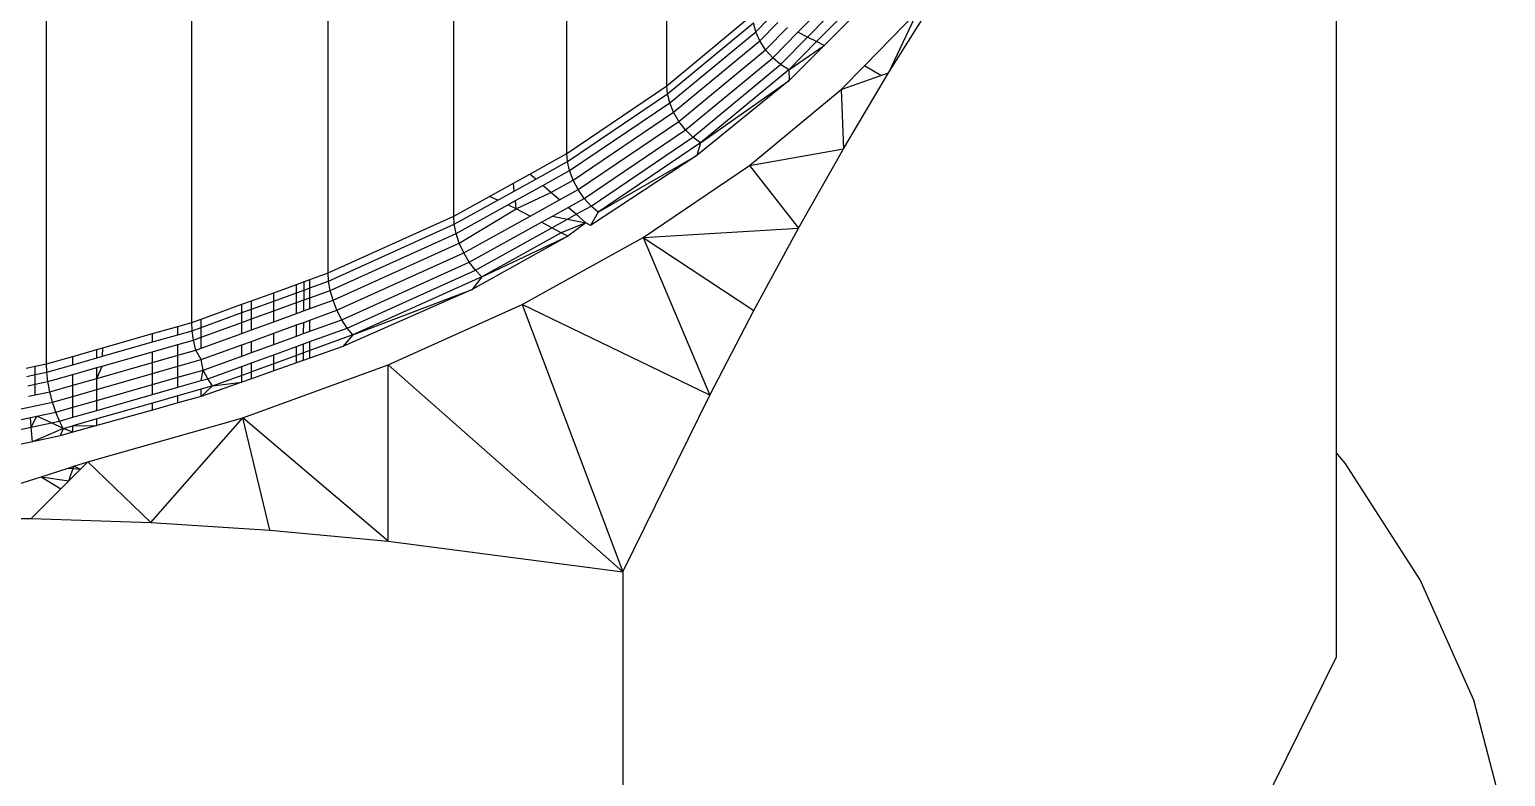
# Model space of a CAD drawing. Header units: millimetres. Extents: x 153 to 4750, y 92 to 3343.
# Drawn here: x 3090.22 to 3097.28, y 2350.18 to 2353.75 of the extents above; entities that cross this region are included whole.
import ezdxf

# ---------------------------------------------------------------- set-up
doc = ezdxf.new("R2010")
doc.units = ezdxf.units.MM

msp = doc.modelspace()

# ---------------------------------------------------------------- linework, layer by layer
for p, q in [((3096.4714, 2356.1107), (3096.4714, 2351.7264)), ((3093.2683, 2353.4817), (3093.2683, 2355.3188)), ((3092.7904, 2353.1583), (3092.7904, 2354.9955)), ((3092.2483, 2352.8578), (3092.2483, 2354.6949)), ((3091.6473, 2352.5861), (3091.6473, 2354.4233)), ((3090.9944, 2352.3489), (3090.9944, 2354.186)), ((3090.2989, 2352.1506), (3090.2989, 2353.9878)), ((3093.8947, 2353.7381), (3094.1237, 2353.9716)), ((3093.9419, 2353.7148), (3094.1637, 2353.941)), ((3094.2052, 2353.918), (3093.9852, 2353.6935)), ((3094.2286, 2353.8832), (3094.0217, 2353.6755)), ((3094.33, 2353.5444), (3094.5474, 2353.8907)), ((3093.2683, 2353.4817), (3093.6942, 2353.8369)), ((3093.6941, 2353.7411), (3093.7574, 2353.8057)), ((3094.2142, 2353.5778), (3094.4688, 2353.8375)), ((3094.4688, 2353.8375), (3094.33, 2353.5444)), ((3093.2715, 2353.4431), (3093.6828, 2353.7832)), ((3093.2822, 2353.4004), (3093.6941, 2353.7411)), ((3093.6941, 2353.7411), (3093.6828, 2353.7832)), ((3093.7138, 2353.6974), (3093.6941, 2353.7411)), ((3093.7138, 2353.6974), (3093.7996, 2353.785)), ((3093.7412, 2353.6548), (3093.8463, 2353.7619)), ((3093.7751, 2353.616), (3093.8947, 2353.7381)), ((3093.9419, 2353.7148), (3093.8947, 2353.7381)), ((3093.3005, 2353.3557), (3093.7138, 2353.6974)), ((3093.3263, 2353.3115), (3093.7412, 2353.6548)), ((3093.7412, 2353.6548), (3093.7138, 2353.6974)), ((3093.7751, 2353.616), (3093.7412, 2353.6548)), ((3093.813, 2353.5833), (3093.9419, 2353.7148)), ((3093.9852, 2353.6935), (3093.8524, 2353.558)), ((3093.8524, 2353.558), (3094.0217, 2353.6755)), ((3094.0217, 2353.6755), (3093.8545, 2353.5076)), ((3093.9852, 2353.6935), (3093.9419, 2353.7148)), ((3094.0217, 2353.6755), (3093.9852, 2353.6935)), ((3093.3579, 2353.2709), (3093.7751, 2353.616)), ((3093.3933, 2353.2362), (3093.813, 2353.5833)), ((3093.813, 2353.5833), (3093.7751, 2353.616)), ((3093.8524, 2353.558), (3093.813, 2353.5833)), ((3093.8524, 2353.558), (3093.4302, 2353.2089)), ((3093.8524, 2353.558), (3093.8545, 2353.5076)), ((3094.1025, 2353.4638), (3094.2142, 2353.5778)), ((3094.1025, 2353.4638), (3094.292, 2353.531)), ((3094.1132, 2353.18), (3094.33, 2353.5444)), ((3094.292, 2353.531), (3094.2142, 2353.5778)), ((3094.292, 2353.531), (3094.33, 2353.5444)), ((3092.7904, 2353.1583), (3093.2683, 2353.4817)), ((3092.7934, 2353.1195), (3093.2715, 2353.4431)), ((3093.2715, 2353.4431), (3093.2683, 2353.4817)), ((3093.2822, 2353.4004), (3093.2715, 2353.4431)), ((3093.8545, 2353.5076), (3093.4115, 2353.149)), ((3093.4302, 2353.2089), (3093.8545, 2353.5076)), ((3093.6641, 2353.1012), (3094.1025, 2353.4638)), ((3094.1025, 2353.4638), (3094.1132, 2353.18)), ((3092.8031, 2353.0763), (3093.2822, 2353.4004)), ((3093.3005, 2353.3557), (3093.2822, 2353.4004)), ((3092.82, 2353.0305), (3093.3005, 2353.3557)), ((3092.8437, 2352.985), (3093.3263, 2353.3115)), ((3093.3263, 2353.3115), (3093.3005, 2353.3557)), ((3093.3579, 2353.2709), (3093.3263, 2353.3115)), ((3092.8728, 2352.9427), (3093.3579, 2353.2709)), ((3092.9054, 2352.906), (3093.3933, 2353.2362)), ((3093.3933, 2353.2362), (3093.3579, 2353.2709)), ((3093.4302, 2353.2089), (3093.3933, 2353.2362)), ((3092.6122, 2353.0595), (3092.7904, 2353.1583)), ((3092.7934, 2353.1195), (3092.7904, 2353.1583)), ((3093.4302, 2353.2089), (3092.9393, 2352.8767)), ((3093.4302, 2353.2089), (3093.4115, 2353.149)), ((3093.6641, 2353.1012), (3094.1132, 2353.18)), ((3093.8982, 2352.8001), (3094.1132, 2353.18)), ((3092.6406, 2353.0348), (3092.7934, 2353.1195)), ((3092.8031, 2353.0763), (3092.7934, 2353.1195)), ((3093.4115, 2353.149), (3092.9035, 2352.8136)), ((3092.9393, 2352.8767), (3093.4115, 2353.149)), ((3093.1543, 2352.7563), (3093.6641, 2353.1012)), ((3093.6641, 2353.1012), (3093.8982, 2352.8001)), ((3092.5341, 2353.0162), (3092.6122, 2353.0595)), ((3092.5383, 2352.9781), (3092.6406, 2353.0348)), ((3092.6406, 2353.0348), (3092.6122, 2353.0595)), ((3092.6749, 2353.0051), (3092.8031, 2353.0763)), ((3092.7136, 2352.9715), (3092.82, 2353.0305)), ((3092.82, 2353.0305), (3092.8031, 2353.0763)), ((3092.8437, 2352.985), (3092.82, 2353.0305)), ((3092.2483, 2352.8578), (3092.4192, 2352.9526)), ((3092.4192, 2352.9526), (3092.5341, 2353.0162)), ((3092.4589, 2352.9341), (3092.4192, 2352.9526)), ((3092.4589, 2352.9341), (3092.5383, 2352.9781)), ((3092.5383, 2352.9781), (3092.5341, 2353.0162)), ((3092.5435, 2352.9323), (3092.6749, 2353.0051)), ((3092.5479, 2352.8928), (3092.7136, 2352.9715)), ((3092.7136, 2352.9715), (3092.6749, 2353.0051)), ((3092.7549, 2352.9358), (3092.7136, 2352.9715)), ((3092.7549, 2352.9358), (3092.8437, 2352.985)), ((3092.8728, 2352.9427), (3092.8437, 2352.985)), ((3092.2511, 2352.8189), (3092.4589, 2352.9341)), ((3092.2599, 2352.775), (3092.5067, 2352.9119)), ((3092.2751, 2352.7284), (3092.5479, 2352.8928)), ((3092.5067, 2352.9119), (3092.5435, 2352.9323)), ((3092.5479, 2352.8928), (3092.5067, 2352.9119)), ((3092.5479, 2352.8928), (3092.5435, 2352.9323)), ((3092.6141, 2352.8577), (3092.5479, 2352.8928)), ((3092.6141, 2352.8577), (3092.7549, 2352.9358)), ((3092.7207, 2352.8584), (3092.796, 2352.9001)), ((3092.796, 2352.9001), (3092.8728, 2352.9427)), ((3092.8345, 2352.8667), (3092.796, 2352.9001)), ((3092.8345, 2352.8667), (3092.9054, 2352.906)), ((3092.9054, 2352.906), (3092.8728, 2352.9427)), ((3092.9393, 2352.8767), (3092.9035, 2352.8136)), ((3092.9393, 2352.8767), (3092.9054, 2352.906)), ((3091.6473, 2352.5861), (3092.2483, 2352.8578)), ((3091.6497, 2352.5471), (3092.2511, 2352.8189)), ((3092.2511, 2352.8189), (3092.2483, 2352.8578)), ((3092.2599, 2352.775), (3092.2511, 2352.8189)), ((3092.2964, 2352.6816), (3092.6141, 2352.8577)), ((3092.3226, 2352.6376), (3092.6679, 2352.8291)), ((3092.6679, 2352.8291), (3092.7207, 2352.8584)), ((3092.7184, 2352.8024), (3092.6679, 2352.8291)), ((3092.7184, 2352.8024), (3092.7934, 2352.8439)), ((3092.7207, 2352.8584), (3092.7934, 2352.8439)), ((3092.8807, 2352.8266), (3092.7628, 2352.7788)), ((3092.7934, 2352.8439), (3092.8345, 2352.8667)), ((3092.7934, 2352.8439), (3092.8807, 2352.8266)), ((3092.8807, 2352.8266), (3092.7943, 2352.7621)), ((3092.8807, 2352.8266), (3092.8345, 2352.8667)), ((3092.9035, 2352.8136), (3092.8807, 2352.8266)), ((3091.6574, 2352.5027), (3092.2599, 2352.775)), ((3092.2751, 2352.7284), (3092.2599, 2352.775)), ((3092.7943, 2352.7621), (3092.3363, 2352.5071)), ((3092.352, 2352.5992), (3092.7184, 2352.8024)), ((3092.7628, 2352.7788), (3092.3825, 2352.568)), ((3092.3825, 2352.568), (3092.7943, 2352.7621)), ((3092.5762, 2352.4357), (3093.1543, 2352.7563)), ((3092.7628, 2352.7788), (3092.7184, 2352.8024)), ((3092.7943, 2352.7621), (3092.7628, 2352.7788)), ((3093.1543, 2352.7563), (3093.8982, 2352.8001)), ((3093.1543, 2352.7563), (3093.6855, 2352.4065)), ((3093.1543, 2352.7563), (3093.4746, 2352.0003)), ((3093.6855, 2352.4065), (3093.8982, 2352.8001)), ((3091.6707, 2352.4552), (3092.2751, 2352.7284)), ((3091.6894, 2352.4072), (3092.2964, 2352.6816)), ((3092.2964, 2352.6816), (3092.2751, 2352.7284)), ((3092.3226, 2352.6376), (3092.2964, 2352.6816)), ((3091.7124, 2352.3619), (3092.3226, 2352.6376)), ((3091.7382, 2352.3218), (3092.352, 2352.5992)), ((3092.352, 2352.5992), (3092.3226, 2352.6376)), ((3092.3825, 2352.568), (3092.352, 2352.5992)), ((3091.3867, 2352.4915), (3091.4957, 2352.5311)), ((3091.4957, 2352.5311), (3091.5602, 2352.5545)), ((3091.4957, 2352.4911), (3091.4957, 2352.5311)), ((3091.5321, 2352.5043), (3091.5325, 2352.5444)), ((3091.5602, 2352.5545), (3091.6473, 2352.5861)), ((3091.5602, 2352.5145), (3091.5602, 2352.5545)), ((3091.5602, 2352.5145), (3091.6497, 2352.5471)), ((3091.6497, 2352.5471), (3091.6473, 2352.5861)), ((3091.6574, 2352.5027), (3091.6497, 2352.5471)), ((3092.3825, 2352.568), (3091.765, 2352.2889)), ((3092.3825, 2352.568), (3092.3363, 2352.5071)), ((3091.2339, 2352.4359), (3091.28, 2352.4527)), ((3091.28, 2352.4527), (3091.3867, 2352.4915)), ((3091.28, 2352.4127), (3091.28, 2352.4527)), ((3091.3867, 2352.4515), (3091.3867, 2352.4915)), ((3091.3867, 2352.4515), (3091.4957, 2352.4911)), ((3091.4957, 2352.4911), (3091.5321, 2352.5043)), ((3091.4957, 2352.444), (3091.4957, 2352.4911)), ((3091.4957, 2352.444), (3091.5602, 2352.4674)), ((3091.531, 2352.4045), (3091.5321, 2352.5043)), ((3091.5321, 2352.5043), (3091.5602, 2352.5145)), ((3091.5602, 2352.4674), (3091.5602, 2352.5145)), ((3091.5602, 2352.4674), (3091.6574, 2352.5027)), ((3091.5602, 2352.4151), (3091.5602, 2352.4674)), ((3091.5602, 2352.4151), (3091.6707, 2352.4552)), ((3091.6707, 2352.4552), (3091.6574, 2352.5027)), ((3091.6894, 2352.4072), (3091.6707, 2352.4552)), ((3092.3363, 2352.5071), (3091.7178, 2352.2345)), ((3091.765, 2352.2889), (3092.3363, 2352.5071)), ((3091.0393, 2352.3652), (3091.2339, 2352.4359)), ((3091.0393, 2352.3252), (3091.2339, 2352.396)), ((3091.2339, 2352.396), (3091.2339, 2352.4359)), ((3091.2339, 2352.396), (3091.28, 2352.4127)), ((3091.2339, 2352.3489), (3091.2339, 2352.396)), ((3091.28, 2352.4127), (3091.3867, 2352.4515)), ((3091.28, 2352.3656), (3091.28, 2352.4127)), ((3091.28, 2352.3656), (3091.3867, 2352.4044)), ((3091.3867, 2352.4044), (3091.3867, 2352.4515)), ((3091.3867, 2352.4044), (3091.4957, 2352.444)), ((3091.3867, 2352.352), (3091.3867, 2352.4044)), ((3091.3867, 2352.352), (3091.4957, 2352.3916)), ((3091.4957, 2352.3916), (3091.4957, 2352.444)), ((3091.4957, 2352.3916), (3091.5602, 2352.4151)), ((3091.5602, 2352.3603), (3091.6894, 2352.4072)), ((3091.7124, 2352.3619), (3091.6894, 2352.4072)), ((3091.935, 2352.146), (3092.5762, 2352.4357)), ((3092.5762, 2352.4357), (3093.0576, 2351.155)), ((3093.4746, 2352.0003), (3092.5762, 2352.4357)), ((3093.4746, 2352.0003), (3093.6855, 2352.4065)), ((3090.8065, 2352.2953), (3090.9283, 2352.33)), ((3090.9283, 2352.33), (3090.9944, 2352.3489)), ((3090.9283, 2352.2902), (3090.9283, 2352.33)), ((3090.9944, 2352.3489), (3091.0393, 2352.3652)), ((3090.9964, 2352.3096), (3090.9944, 2352.3489)), ((3090.9964, 2352.3096), (3091.0393, 2352.3252)), ((3091.0393, 2352.3252), (3091.0393, 2352.3652)), ((3091.0393, 2352.2781), (3091.2339, 2352.3489)), ((3091.0393, 2352.2781), (3091.0393, 2352.3252)), ((3091.2339, 2352.3489), (3091.28, 2352.3656)), ((3091.2339, 2352.2965), (3091.2339, 2352.3489)), ((3091.2339, 2352.2965), (3091.28, 2352.3132)), ((3091.28, 2352.3132), (3091.28, 2352.3656)), ((3091.28, 2352.3132), (3091.3867, 2352.352)), ((3091.3867, 2352.2973), (3091.4957, 2352.3369)), ((3091.4957, 2352.3369), (3091.5305, 2352.3495)), ((3091.4957, 2352.2831), (3091.4957, 2352.3369)), ((3091.5299, 2352.2955), (3091.5305, 2352.3495)), ((3091.5305, 2352.3495), (3091.5602, 2352.3603)), ((3091.5602, 2352.3065), (3091.7124, 2352.3619)), ((3091.5602, 2352.3065), (3091.5602, 2352.3603)), ((3091.5602, 2352.2571), (3091.7382, 2352.3218)), ((3091.7382, 2352.3218), (3091.7124, 2352.3619)), ((3091.765, 2352.2889), (3091.7382, 2352.3218)), ((3090.5671, 2352.1873), (3090.8065, 2352.2555)), ((3090.5685, 2352.2275), (3090.8065, 2352.2953)), ((3090.8065, 2352.2555), (3090.8065, 2352.2953)), ((3090.8065, 2352.2555), (3090.9283, 2352.2902)), ((3090.8065, 2352.2089), (3090.9283, 2352.2436)), ((3090.9283, 2352.2902), (3090.9964, 2352.3096)), ((3090.9283, 2352.2436), (3091.003, 2352.2649)), ((3090.9283, 2352.1921), (3090.9283, 2352.2436)), ((3091.003, 2352.2649), (3090.9964, 2352.3096)), ((3091.003, 2352.2649), (3091.0393, 2352.2781)), ((3091.0143, 2352.2167), (3091.003, 2352.2649)), ((3091.0393, 2352.2258), (3091.2339, 2352.2965)), ((3091.0393, 2352.2258), (3091.0393, 2352.2781)), ((3091.0393, 2352.171), (3091.2339, 2352.2417)), ((3091.2339, 2352.2417), (3091.28, 2352.2585)), ((3091.2339, 2352.188), (3091.2339, 2352.2417)), ((3091.28, 2352.2585), (3091.3867, 2352.2973)), ((3091.28, 2352.2047), (3091.28, 2352.2585)), ((3091.28, 2352.2047), (3091.3867, 2352.2435)), ((3091.3867, 2352.2435), (3091.3867, 2352.2973)), ((3091.3867, 2352.2435), (3091.4957, 2352.2831)), ((3091.4957, 2352.2831), (3091.5299, 2352.2955)), ((3091.4957, 2352.2337), (3091.5602, 2352.2571)), ((3091.529, 2352.2031), (3091.5294, 2352.2459)), ((3091.5299, 2352.2955), (3091.5602, 2352.3065)), ((3091.765, 2352.2889), (3091.5602, 2352.2145)), ((3091.5602, 2352.2145), (3091.5602, 2352.2571)), ((3091.765, 2352.2889), (3091.7178, 2352.2345)), ((3090.2989, 2352.1506), (3090.4246, 2352.1865)), ((3090.4246, 2352.1865), (3090.5399, 2352.2193)), ((3090.4246, 2352.1467), (3090.4246, 2352.1865)), ((3090.4246, 2352.1467), (3090.5399, 2352.1795)), ((3090.5399, 2352.2193), (3090.5685, 2352.2275)), ((3090.5399, 2352.1795), (3090.5399, 2352.2193)), ((3090.5399, 2352.1795), (3090.5671, 2352.1873)), ((3090.5654, 2352.1402), (3090.8065, 2352.2089)), ((3090.5671, 2352.1873), (3090.5685, 2352.2275)), ((3090.8065, 2352.1574), (3090.8065, 2352.2089)), ((3090.8065, 2352.1574), (3090.9283, 2352.1921)), ((3090.9283, 2352.1921), (3091.0143, 2352.2167)), ((3090.9283, 2352.1392), (3090.9283, 2352.1921)), ((3090.9283, 2352.1392), (3091.0393, 2352.171)), ((3091.0143, 2352.2167), (3091.0393, 2352.2258)), ((3091.0393, 2352.171), (3091.0143, 2352.2167)), ((3091.0496, 2352.121), (3091.0393, 2352.171)), ((3091.0496, 2352.121), (3091.2339, 2352.188)), ((3091.2339, 2352.188), (3091.28, 2352.2047)), ((3091.28, 2352.1553), (3091.3867, 2352.1941)), ((3091.3867, 2352.1941), (3091.4957, 2352.2337)), ((3091.3867, 2352.1514), (3091.3867, 2352.1941)), ((3091.4957, 2352.191), (3091.3867, 2352.1514)), ((3091.4957, 2352.191), (3091.4957, 2352.2337)), ((3091.529, 2352.2031), (3091.4957, 2352.191)), ((3091.4957, 2352.1557), (3091.4957, 2352.191)), ((3091.5602, 2352.1786), (3091.4957, 2352.1557)), ((3091.5286, 2352.1673), (3091.529, 2352.2031)), ((3091.5602, 2352.2145), (3091.529, 2352.2031)), ((3091.7178, 2352.2345), (3091.5602, 2352.1786)), ((3091.5602, 2352.1786), (3091.5602, 2352.2145)), ((3090.2024, 2352.13), (3090.2449, 2352.1391)), ((3090.2057, 2352.091), (3090.2449, 2352.0994)), ((3090.2449, 2352.1391), (3090.2989, 2352.1506)), ((3090.2449, 2352.0994), (3090.2449, 2352.1391)), ((3090.2449, 2352.0994), (3090.3006, 2352.1113)), ((3090.2449, 2352.0535), (3090.2449, 2352.0994)), ((3090.3006, 2352.1113), (3090.2989, 2352.1506)), ((3090.3006, 2352.1113), (3090.4246, 2352.1467)), ((3090.3058, 2352.0662), (3090.3006, 2352.1113)), ((3090.3058, 2352.0662), (3090.4246, 2352.1001)), ((3090.4246, 2352.1001), (3090.5399, 2352.1329)), ((3090.4246, 2352.0486), (3090.4246, 2352.1001)), ((3090.5399, 2352.0814), (3090.8065, 2352.1574)), ((3090.5399, 2352.0814), (3090.5654, 2352.1402)), ((3090.5399, 2352.1329), (3090.5654, 2352.1402)), ((3090.5399, 2352.0814), (3090.5399, 2352.1329)), ((3090.5399, 2352.0281), (3090.8065, 2352.1044)), ((3090.8065, 2352.1044), (3090.8065, 2352.1574)), ((3090.8065, 2352.1044), (3090.9283, 2352.1392)), ((3090.8065, 2352.0517), (3090.8065, 2352.1044)), ((3090.9283, 2352.0864), (3090.9283, 2352.1392)), ((3090.9283, 2352.0864), (3091.0496, 2352.121)), ((3091.0393, 2352.0703), (3091.0496, 2352.121)), ((3091.0715, 2352.0795), (3091.0496, 2352.121)), ((3091.0715, 2352.0795), (3091.2339, 2352.1385)), ((3091.0942, 2352.0451), (3091.28, 2352.1126)), ((3091.2339, 2352.1385), (3091.28, 2352.1553)), ((3091.2339, 2352.0627), (3091.2339, 2352.1385)), ((3091.2386, 2351.8929), (3091.935, 2352.146)), ((3091.28, 2352.1126), (3091.28, 2352.1553)), ((3091.3867, 2352.1514), (3091.28, 2352.1126)), ((3091.3867, 2352.1169), (3091.28, 2352.079)), ((3091.28, 2352.079), (3091.28, 2352.1126)), ((3091.4957, 2352.1557), (3091.3867, 2352.1169)), ((3091.3867, 2352.1169), (3091.3867, 2352.1514)), ((3091.9339, 2351.3016), (3091.935, 2352.146)), ((3093.0576, 2351.155), (3091.935, 2352.146)), ((3090.2095, 2352.0461), (3090.2449, 2352.0535)), ((3090.2449, 2352.0535), (3090.3058, 2352.0662)), ((3090.2449, 2352.0023), (3090.2449, 2352.0535)), ((3090.315, 2352.0174), (3090.3058, 2352.0662)), ((3090.315, 2352.0174), (3090.4246, 2352.0486)), ((3090.4246, 2352.0486), (3090.5399, 2352.0814)), ((3090.4246, 2351.9952), (3090.4246, 2352.0486)), ((3090.4246, 2351.9952), (3090.5399, 2352.0281)), ((3090.5399, 2352.0281), (3090.5399, 2352.0814)), ((3090.5399, 2351.9757), (3090.8065, 2352.0517)), ((3090.5399, 2351.9757), (3090.5399, 2352.0281)), ((3090.8065, 2352.0517), (3090.9283, 2352.0864)), ((3090.8065, 2352.004), (3090.8065, 2352.0517)), ((3090.8065, 2352.004), (3090.9283, 2352.0387)), ((3090.9283, 2352.0387), (3090.9283, 2352.0864)), ((3090.9283, 2352.0387), (3091.0393, 2352.0703)), ((3091.0393, 2352.0295), (3090.9283, 2351.9978)), ((3091.0393, 2352.0703), (3091.0715, 2352.0795)), ((3091.2339, 2352.0627), (3091.0393, 2351.9949)), ((3091.0942, 2352.0451), (3091.0393, 2351.9949)), ((3091.0942, 2352.0451), (3091.0393, 2352.0295)), ((3091.0393, 2351.9949), (3091.0393, 2352.0295)), ((3091.0942, 2352.0451), (3091.0715, 2352.0795)), ((3091.0942, 2352.0451), (3091.2339, 2352.0627)), ((3091.28, 2352.079), (3091.2339, 2352.0627)), ((3089.5936, 2351.8103), (3090.3279, 2351.9675)), ((3090.2138, 2351.9957), (3090.2449, 2352.0023)), ((3090.2449, 2352.0023), (3090.315, 2352.0174)), ((3090.3279, 2351.9675), (3090.315, 2352.0174)), ((3090.3279, 2351.9675), (3090.4246, 2351.9952)), ((3090.3437, 2351.9198), (3090.3279, 2351.9675)), ((3090.4246, 2351.9429), (3090.4246, 2351.9952)), ((3090.4246, 2351.9429), (3090.5399, 2351.9757)), ((3090.5399, 2351.928), (3090.8065, 2352.004)), ((3090.5399, 2351.928), (3090.5399, 2351.9757)), ((3090.8065, 2351.9631), (3090.5399, 2351.8871)), ((3090.9283, 2351.9978), (3090.8065, 2351.9631)), ((3090.9283, 2351.9637), (3090.8065, 2351.9296)), ((3090.8065, 2351.9296), (3090.8065, 2351.9631)), ((3090.9283, 2351.9637), (3090.9283, 2351.9978)), ((3091.0393, 2351.9949), (3090.9283, 2351.9637)), ((3093.0576, 2351.155), (3093.4746, 2352.0003)), ((3090.1263, 2351.8733), (3090.2223, 2351.8938)), ((3090.2223, 2351.8938), (3090.2528, 2351.9003)), ((3090.2262, 2351.8481), (3090.2223, 2351.8938)), ((3090.2262, 2351.8481), (3090.2528, 2351.9003)), ((3090.2528, 2351.9003), (3090.3437, 2351.9198)), ((3090.3232, 2351.8689), (3090.2528, 2351.9003)), ((3090.3437, 2351.9198), (3090.4246, 2351.9429)), ((3090.3614, 2351.8771), (3090.3437, 2351.9198)), ((3090.3614, 2351.8771), (3090.4246, 2351.8951)), ((3090.4246, 2351.8951), (3090.4246, 2351.9429)), ((3090.4246, 2351.8951), (3090.5399, 2351.928)), ((3090.5399, 2351.8871), (3090.4246, 2351.8543)), ((3090.4967, 2351.6814), (3091.2386, 2351.8929)), ((3090.8065, 2351.9296), (3090.5399, 2351.8549)), ((3090.5399, 2351.8549), (3090.5399, 2351.8871)), ((3090.7988, 2351.3904), (3091.2386, 2351.8929)), ((3091.368, 2351.3539), (3091.2386, 2351.8929)), ((3091.9339, 2351.3016), (3091.2386, 2351.8929)), ((3090.1263, 2351.8268), (3090.2262, 2351.8481)), ((3090.2262, 2351.8481), (3090.3232, 2351.8689)), ((3090.2321, 2351.7776), (3090.2262, 2351.8481)), ((3090.3798, 2351.8415), (3090.2321, 2351.7776)), ((3090.3232, 2351.8689), (3090.3614, 2351.8771)), ((3090.3798, 2351.8415), (3090.3232, 2351.8689)), ((3090.3798, 2351.8415), (3090.3614, 2351.8771)), ((3090.3798, 2351.8415), (3090.3653, 2351.8059)), ((3090.4261, 2351.823), (3090.3653, 2351.8059)), ((3090.3798, 2351.8415), (3090.4246, 2351.8543)), ((3090.4261, 2351.823), (3090.3798, 2351.8415)), ((3090.4246, 2351.8543), (3090.5399, 2351.8549)), ((3090.4261, 2351.823), (3090.4246, 2351.8543)), ((3090.5399, 2351.8549), (3090.4261, 2351.823)), ((3090.2321, 2351.7776), (3090.1263, 2351.7551)), ((3090.3653, 2351.8059), (3090.2321, 2351.7776)), ((3090.4303, 2351.6602), (3090.4967, 2351.6814)), ((3090.4617, 2351.6462), (3090.4967, 2351.6814)), ((3090.7988, 2351.3904), (3090.4967, 2351.6814)), ((3096.5145, 2351.676), (3096.4714, 2351.7264)), ((3096.4714, 2351.7264), (3096.4714, 2350.7456)), ((3096.8741, 2351.1161), (3096.5145, 2351.676)), ((3090.1263, 2351.5629), (3090.2731, 2351.6099)), ((3090.2731, 2351.6099), (3090.4033, 2351.6515)), ((3090.2731, 2351.6099), (3090.3685, 2351.5525)), ((3090.2731, 2351.6099), (3090.4069, 2351.5911)), ((3090.4033, 2351.6515), (3090.4303, 2351.6602)), ((3090.4033, 2351.6515), (3090.4617, 2351.6462)), ((3090.4069, 2351.5911), (3090.4303, 2351.6602)), ((3090.4069, 2351.5911), (3090.4617, 2351.6462)), ((3090.4303, 2351.6602), (3090.4617, 2351.6462)), ((3090.2263, 2351.4096), (3090.3685, 2351.5525)), ((3090.3685, 2351.5525), (3090.4069, 2351.5911)), ((3090.1263, 2351.4097), (3090.2263, 2351.4096)), ((3090.2263, 2351.4096), (3090.7988, 2351.3904)), ((3090.7988, 2351.3904), (3091.368, 2351.3539)), ((3091.368, 2351.3539), (3091.9339, 2351.3016)), ((3091.9339, 2351.3016), (3093.0576, 2351.155)), ((3093.0576, 2351.155), (3093.0576, 2345.7898)), ((3097.1306, 2350.541), (3096.8741, 2351.1161)), ((3096.0507, 2349.8928), (3096.4714, 2350.7456)), ((3097.2823, 2349.9599), (3097.1306, 2350.541))]:
    msp.add_line(p, q)

doc.saveas('drawing.dxf')
